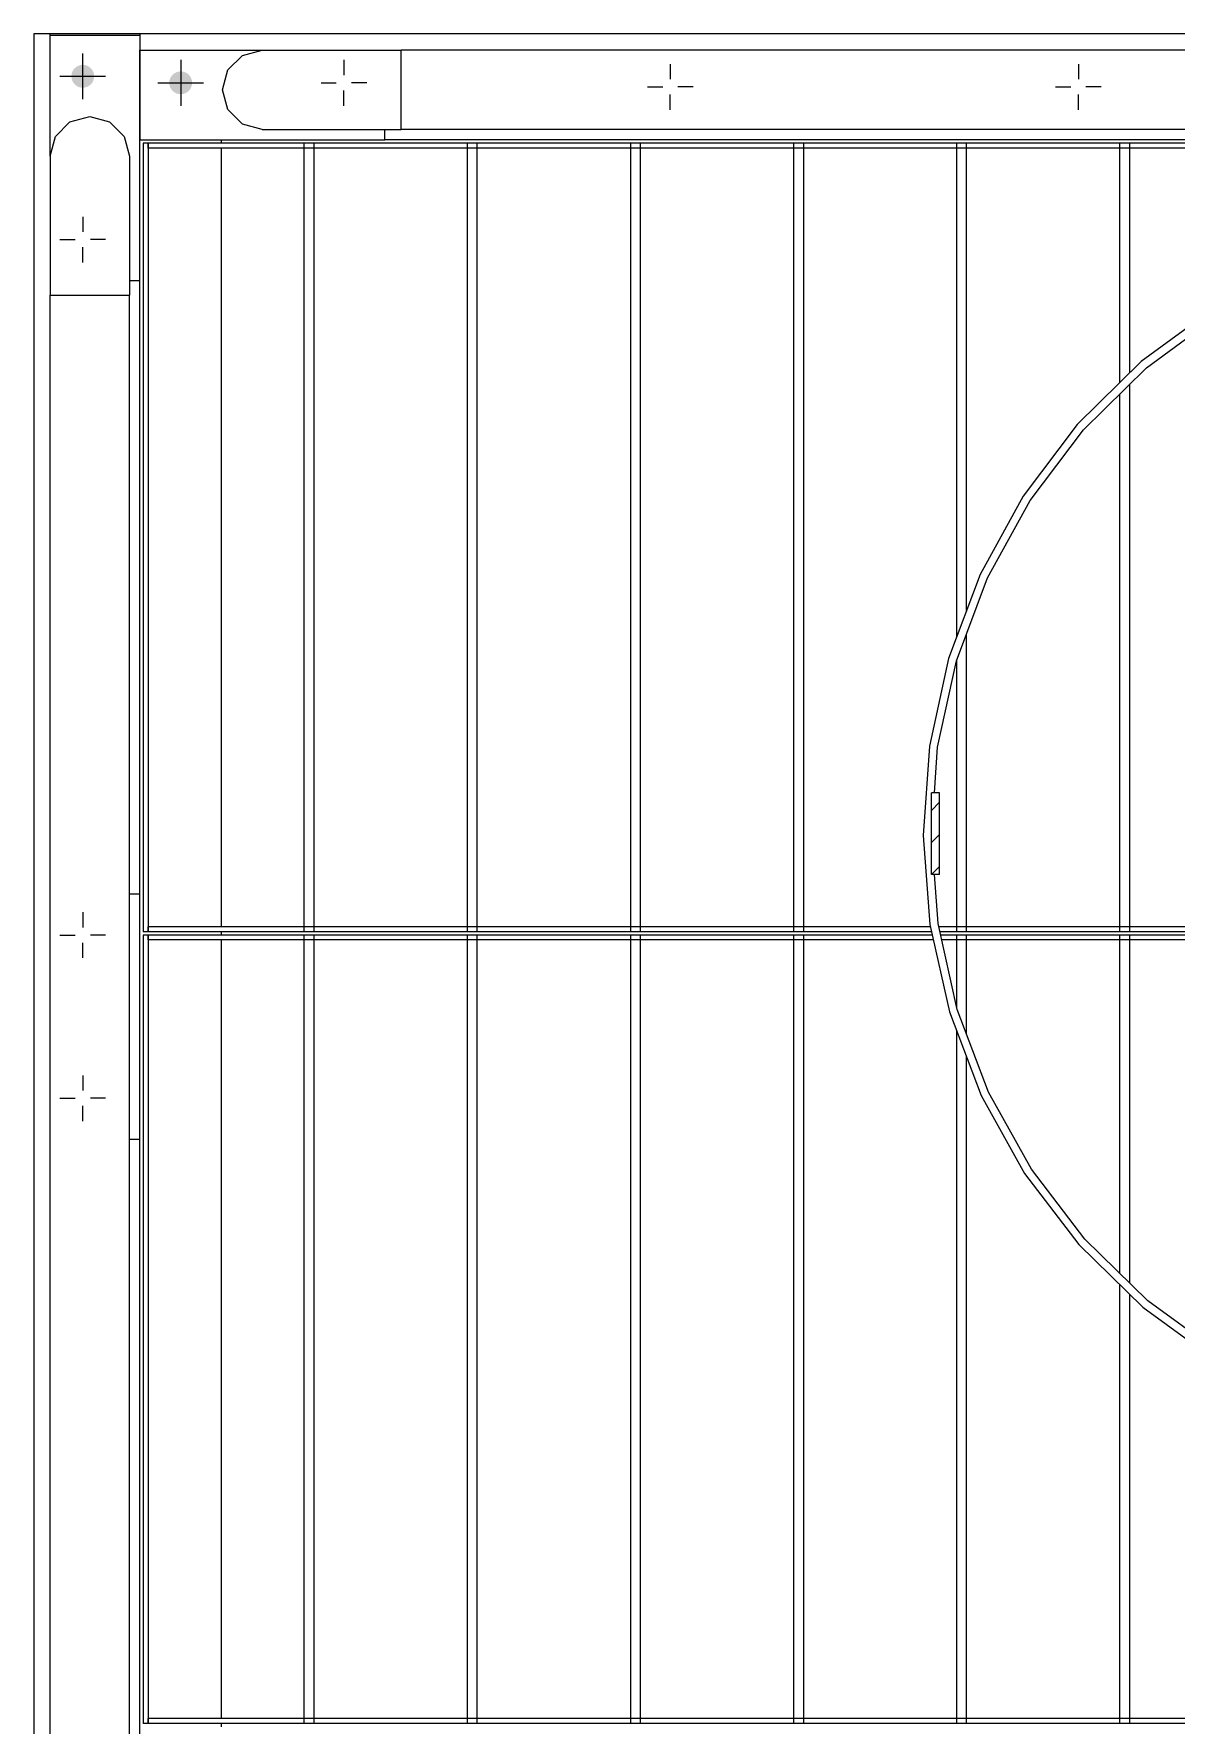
# Model space of a CAD drawing. Header units: millimetres. Extents: x -153298 to 620751, y -313239 to 250031.
# Drawn here: x -3449 to -2749, y 143706 to 144742 of the extents above; entities that cross this region are included whole.
import ezdxf

# ---------------------------------------------------------------- set-up
doc = ezdxf.new("R2010")
doc.units = ezdxf.units.MM
doc.linetypes.add('XKITLINE00', pattern=[0])
doc.layers.add('000 - EXISTING_BUILDING_MAIN_COLOR_1', color=1, linetype='Continuous')
doc.layers.add('000 - EXISTING_BUILDING_MAIN_COLOR_251', color=251, linetype='Continuous')

# ---------------------------------------------------------------- blocks, each defined once
blk = doc.blocks.new('*A119118')
at = {"layer": '000 - EXISTING_BUILDING_MAIN_COLOR_251', "linetype": 'XKITLINE00', "lineweight": 0}
for p, q in [((185.60004, 172.664048), (185.56004, 172.704048)), ((185.56004, 172.704048), (185.56004, 172.704048)), ((185.757194, 172.664048), (185.717194, 172.704048)), ((185.914349, 172.664048), (185.874349, 172.704048))]:
    blk.add_line(p, q, dxfattribs=at)
blk = doc.blocks.new('*A653642')
at = {"layer": '000 - EXISTING_BUILDING_MAIN_COLOR_1', "linetype": 'XKITLINE00', "lineweight": 0}
for p, q in [((166.943982, 177.024009), (188.399982, 177.024009)), ((188.399982, 177.024009), (188.399982, 176.635209)), ((166.943982, 176.635209), (188.399982, 176.635209))]:
    blk.add_line(p, q, dxfattribs=at)
blk = doc.blocks.new('*A655644')
at = {"layer": '000 - EXISTING_BUILDING_MAIN_COLOR_1', "linetype": 'XKITLINE00', "lineweight": 0}
for p, q in [((189.211152, 168.051102), (189.211152, 175.304018)), ((189.211152, 175.304018), (189.599952, 175.304018)), ((189.599952, 168.051102), (189.599952, 175.304018))]:
    blk.add_line(p, q, dxfattribs=at)
blk = doc.blocks.new('*A662651')
at = {"layer": '000 - EXISTING_BUILDING_MAIN_COLOR_1', "linetype": 'XKITLINE00', "lineweight": 0}
for p, q in [((189.679949, 177.104009), (165.679952, 177.104009)), ((189.679949, 177.024009), (189.679949, 177.104009)), ((189.0799, 177.024009), (189.679949, 177.024009))]:
    blk.add_line(p, q, dxfattribs=at)
blk = doc.blocks.new('*A663652')
at = {"layer": '000 - EXISTING_BUILDING_MAIN_COLOR_1', "linetype": 'XKITLINE00', "lineweight": 0}
for p, q in [((189.679949, 176.584009), (189.679949, 177.024009)), ((178.263822, 176.584009), (184.263822, 176.584009)), ((185.463822, 176.584009), (188.471822, 176.584009))]:
    blk.add_line(p, q, dxfattribs=at)
blk = doc.blocks.new('*A686675')
at = {"layer": '000 - EXISTING_BUILDING_MAIN_COLOR_251', "linetype": 'XKITLINE00', "lineweight": 0}
for p, q in [((189.14397, 175.780009), (185.27997, 175.780009)), ((185.27997, 175.732009), (185.27997, 175.780009)), ((189.14397, 175.732009), (185.27997, 175.732009)), ((189.14397, 175.732009), (189.14397, 175.780009))]:
    blk.add_line(p, q, dxfattribs=at)
blk = doc.blocks.new('*A687676')
at = {"layer": '000 - EXISTING_BUILDING_MAIN_COLOR_1', "linetype": 'XKITLINE00', "lineweight": 0}
for p, q in [((189.14397, 176.568009), (185.27997, 176.568009)), ((185.27997, 176.544009), (185.27997, 176.568009)), ((189.14397, 176.544009), (185.27997, 176.544009)), ((189.14397, 176.544009), (189.14397, 176.568009))]:
    blk.add_line(p, q, dxfattribs=at)
blk = doc.blocks.new('*A688677')
at = {"layer": '000 - EXISTING_BUILDING_MAIN_COLOR_1', "linetype": 'XKITLINE00', "lineweight": 0}
for p, q in [((184.263822, 176.635209), (184.263822, 176.584009)), ((185.463822, 176.584009), (185.463822, 176.635209)), ((184.263822, 176.584009), (185.463822, 176.584009))]:
    blk.add_line(p, q, dxfattribs=at)
blk = doc.blocks.new('*A693682')
at = {"layer": '000 - EXISTING_BUILDING_MAIN_COLOR_1', "linetype": 'XKITLINE00', "lineweight": 0}
for p, q in [((189.159949, 171.220018), (189.159949, 175.384018)), ((189.159949, 168.051102), (189.159949, 170.020018))]:
    blk.add_line(p, q, dxfattribs=at)
blk = doc.blocks.new('*A695684')
at = {"layer": '000 - EXISTING_BUILDING_MAIN_COLOR_1', "linetype": 'XKITLINE00', "lineweight": 0}
for p, q in [((189.237165, 176.081218), (189.30832, 176.152373)), ((189.30832, 176.152373), (189.40552, 176.178418)), ((189.40552, 176.178418), (189.50272, 176.152373)), ((189.50272, 176.152373), (189.573875, 176.081218)), ((189.21112, 175.984018), (189.237165, 176.081218)), ((189.573875, 176.081218), (189.59992, 175.984018)), ((189.21112, 175.984018), (189.21112, 175.304018)), ((189.59992, 175.984018), (189.59992, 175.304018)), ((189.21112, 175.304018), (189.59992, 175.304018))]:
    blk.add_line(p, q, dxfattribs=at)
blk = doc.blocks.new('*A696685')
at = {"layer": '000 - EXISTING_BUILDING_MAIN_COLOR_1', "linetype": 'XKITLINE00', "lineweight": 0}
for p, q in [((189.59992, 176.584018), (189.15992, 176.584018)), ((189.15992, 176.584018), (189.15992, 175.384018)), ((189.15992, 175.384018), (189.211152, 175.384018))]:
    blk.add_line(p, q, dxfattribs=at)
blk = doc.blocks.new('*A697686')
at = {"layer": '000 - EXISTING_BUILDING_MAIN_COLOR_1', "linetype": 'XKITLINE00', "lineweight": 0}
for p, q in [((189.671822, 176.584009), (189.671822, 177.024009)), ((188.471822, 176.635178), (188.471822, 176.584009)), ((188.471822, 176.584009), (189.599949, 176.584009))]:
    blk.add_line(p, q, dxfattribs=at)
blk = doc.blocks.new('*A698687')
at = {"layer": '000 - EXISTING_BUILDING_MAIN_COLOR_1', "linetype": 'XKITLINE00', "lineweight": 0}
for p, q in [((189.080018, 177.023978), (188.400018, 177.023978)), ((188.400018, 177.023978), (188.400018, 176.635178)), ((189.080018, 177.023978), (189.177218, 176.997933)), ((189.177218, 176.997933), (189.248373, 176.926778)), ((189.248373, 176.926778), (189.274418, 176.829578)), ((189.274418, 176.829578), (189.248373, 176.732378)), ((189.248373, 176.732378), (189.177218, 176.661222)), ((189.080018, 176.635178), (188.400018, 176.635178)), ((189.177218, 176.661222), (189.080018, 176.635178))]:
    blk.add_line(p, q, dxfattribs=at)
blk = doc.blocks.new('*A703692')
at = {"layer": '000 - EXISTING_BUILDING_MAIN_COLOR_1', "linetype": 'XKITLINE00', "lineweight": 0}
for p, q in [((185.26397, 176.568009), (181.39997, 176.568009)), ((181.39997, 176.544009), (181.39997, 176.568009)), ((185.26397, 176.544009), (181.39997, 176.544009)), ((185.26397, 176.544009), (185.26397, 176.568009))]:
    blk.add_line(p, q, dxfattribs=at)
blk = doc.blocks.new('*A704693')
at = {"layer": '000 - EXISTING_BUILDING_MAIN_COLOR_251', "linetype": 'XKITLINE00', "lineweight": 0}
for p, q in [((189.14397, 174.980009), (185.27997, 174.980009)), ((185.27997, 174.932009), (185.27997, 174.980009)), ((189.14397, 174.932009), (189.14397, 174.980009)), ((189.14397, 174.932009), (185.27997, 174.932009))]:
    blk.add_line(p, q, dxfattribs=at)
blk = doc.blocks.new('*A705694')
at = {"layer": '000 - EXISTING_BUILDING_MAIN_COLOR_251', "linetype": 'XKITLINE00', "lineweight": 0}
for p, q in [((189.14397, 174.180009), (185.27997, 174.180009)), ((185.27997, 174.132009), (185.27997, 174.180009)), ((189.14397, 174.132009), (185.27997, 174.132009)), ((189.14397, 174.132009), (189.14397, 174.180009))]:
    blk.add_line(p, q, dxfattribs=at)
blk = doc.blocks.new('*A706695')
at = {"layer": '000 - EXISTING_BUILDING_MAIN_COLOR_251', "linetype": 'XKITLINE00', "lineweight": 0}
for p, q in [((189.14397, 173.380009), (185.27997, 173.380009)), ((185.27997, 173.332009), (185.27997, 173.380009)), ((189.14397, 173.332009), (185.27997, 173.332009)), ((189.14397, 173.332009), (189.14397, 173.380009))]:
    blk.add_line(p, q, dxfattribs=at)
blk = doc.blocks.new('*A707696')
at = {"layer": '000 - EXISTING_BUILDING_MAIN_COLOR_251', "linetype": 'XKITLINE00', "lineweight": 0}
for p, q in [((185.27997, 172.580009), (186.612549, 172.580009)), ((185.27997, 172.532009), (185.27997, 172.580009)), ((186.726181, 172.580009), (189.14397, 172.580009)), ((189.14397, 172.532009), (189.14397, 172.580009)), ((185.27997, 172.532009), (186.740562, 172.532009)), ((186.854194, 172.532009), (189.14397, 172.532009))]:
    blk.add_line(p, q, dxfattribs=at)
blk = doc.blocks.new('*A711700')
at = {"layer": '000 - EXISTING_BUILDING_MAIN_COLOR_251', "linetype": 'XKITLINE00', "lineweight": 0}
for p, q in [((185.751689, 172.744036), (185.314825, 172.711257)), ((186.189834, 172.713525), (185.751689, 172.744036)), ((185.314825, 172.711257), (184.88721, 172.616026)), ((184.898696, 172.57771), (185.320685, 172.671689)), ((185.320685, 172.671689), (185.56004, 172.689648)), ((185.96004, 172.689535), (186.18418, 172.673927)), ((186.18418, 172.673927), (186.607709, 172.581824)), ((186.61901, 172.620194), (186.189834, 172.713525)), ((184.88721, 172.616026), (184.477723, 172.46032)), ((184.494596, 172.424053), (184.898696, 172.57771)), ((186.607709, 172.581824), (187.013545, 172.429651)), ((187.030258, 172.465992), (186.61901, 172.620194)), ((184.477723, 172.46032), (184.094868, 172.247373)), ((184.116779, 172.213909), (184.494596, 172.424053)), ((187.013545, 172.429651), (187.393217, 172.220584)), ((187.414992, 172.254138), (187.030258, 172.465992)), ((184.094868, 172.247373), (183.746596, 171.981608)), ((187.765182, 171.989054), (187.414992, 172.254138)), ((183.77309, 171.951641), (184.116779, 172.213909)), ((187.393217, 172.220584), (187.738799, 171.958988)), ((183.746596, 171.981608), (183.440141, 171.668545)), ((188.073518, 171.676273), (187.765182, 171.989054)), ((183.470667, 171.642696), (183.77309, 171.951641)), ((187.738799, 171.958988), (188.043078, 171.650323)), ((183.440141, 171.668545), (183.181865, 171.314683)), ((188.043078, 171.650323), (188.247995, 171.37141)), ((188.333563, 171.322325), (188.073518, 171.676273)), ((183.21579, 171.293491), (183.470667, 171.642696)), ((183.181865, 171.314683), (182.977134, 170.927373)), ((188.539889, 170.934598), (188.333563, 171.322325)), ((183.084431, 171.044985), (183.21579, 171.293491)), ((188.44692, 171.024379), (188.503312, 170.918407)), ((182.977134, 170.927373), (182.830199, 170.514658)), ((188.503312, 170.918407), (188.649661, 170.510434)), ((188.688189, 170.521185), (188.539889, 170.934598)), ((182.86875, 170.503992), (182.997098, 170.864497)), ((182.830199, 170.514658), (182.74411, 170.085108)), ((182.783795, 170.080094), (182.86875, 170.503992)), ((188.649661, 170.510434), (188.735692, 170.085631)), ((188.775368, 170.090718), (188.688189, 170.521185)), ((182.74411, 170.085108), (182.720657, 169.647645)), ((182.76065, 169.648387), (182.783795, 170.080094)), ((188.735692, 170.085631), (188.759611, 169.652864)), ((188.799605, 169.65218), (188.775368, 170.090718)), ((182.720657, 169.647645), (182.760326, 169.211353)), ((182.799797, 169.217836), (182.76065, 169.648387)), ((188.759611, 169.652864), (188.720917, 169.221166)), ((188.760395, 169.214727), (188.799605, 169.65218)), ((182.760326, 169.211353), (182.862294, 168.785294)), ((182.900423, 168.797383), (182.799797, 169.217836)), ((188.720917, 169.221166), (188.620418, 168.799551)), ((188.658556, 168.78749), (188.760395, 169.214727)), ((182.862294, 168.785294), (183.024442, 168.378315)), ((183.060438, 168.395759), (182.900423, 168.797383)), ((188.620418, 168.799551), (188.460212, 168.396818)), ((188.496214, 168.379387), (188.658556, 168.78749)), ((183.024442, 168.378315), (183.243403, 167.998868)), ((183.068829, 168.381217), (183.060438, 168.395759)), ((188.276758, 167.998938), (188.496214, 168.379387)), ((188.451222, 168.381233), (188.460212, 168.396818)), ((183.243403, 167.998868), (183.514631, 167.654833)), ((183.276518, 168.021304), (183.268752, 168.034762)), ((183.544177, 167.681797), (183.276518, 168.021304)), ((187.975233, 167.681058), (188.243644, 168.021375)), ((188.004769, 167.654083), (188.276758, 167.998938)), ((188.243644, 168.021375), (188.251357, 168.034746)), ((183.56004, 167.664416), (183.544177, 167.681797)), ((187.959358, 167.663676), (187.975233, 167.681058)), ((183.52004, 167.648906), (183.514631, 167.654833)), ((183.52004, 166.424048), (183.52004, 167.648906)), ((183.56004, 166.824048), (183.56004, 167.664416)), ((187.959358, 166.824048), (187.959358, 167.663676)), ((187.999358, 167.648159), (188.004769, 167.654083)), ((187.999358, 166.424048), (187.999358, 167.648159)), ((183.52004, 166.424048), (183.56004, 166.424048)), ((187.960051, 166.424048), (187.999358, 166.424048))]:
    blk.add_line(p, q, dxfattribs=at)
blk = doc.blocks.new('*A715704')
at = {"layer": '000 - EXISTING_BUILDING_MAIN_COLOR_251', "linetype": 'XKITLINE00', "lineweight": 0}
for p, q in [((185.56004, 172.664048), (185.56004, 172.704048)), ((185.56004, 172.704048), (185.96004, 172.704048)), ((185.56004, 172.664048), (185.96004, 172.664048)), ((185.96004, 172.664048), (185.96004, 172.704048))]:
    blk.add_line(p, q, dxfattribs=at)
blk = doc.blocks.new('*A717706')
at = {"layer": '000 - EXISTING_BUILDING_MAIN_COLOR_1', "linetype": 'XKITLINE00', "lineweight": 0}
for p, q in [((189.11997, 165.367991), (189.11997, 176.544009)), ((189.11997, 176.544009), (189.14397, 176.544009)), ((189.14397, 165.367991), (189.14397, 176.544009)), ((189.11997, 165.367991), (189.14397, 165.367991))]:
    blk.add_line(p, q, dxfattribs=at)
blk = doc.blocks.new('*A718707')
at = {"layer": '000 - EXISTING_BUILDING_MAIN_COLOR_1', "linetype": 'XKITLINE00', "lineweight": 0}
for p, q in [((189.679949, 176.584009), (189.599949, 176.584009)), ((189.599949, 176.584009), (189.599949, 175.983911)), ((189.679949, 168.051102), (189.679949, 176.584009))]:
    blk.add_line(p, q, dxfattribs=at)
blk = doc.blocks.new('*A740728')
at = {"layer": '000 - EXISTING_BUILDING_MAIN_COLOR_251', "linetype": 'XKITLINE00', "lineweight": 0}
for p, q in [((181.38397, 176.184032), (181.39997, 176.184032)), ((181.42397, 176.184032), (185.23997, 176.184032)), ((185.26397, 176.184032), (185.27997, 176.184032)), ((185.30397, 176.184032), (189.11997, 176.184032)), ((189.14397, 176.184032), (189.159952, 176.184032))]:
    blk.add_line(p, q, dxfattribs=at)
blk = doc.blocks.new('*A755743')
at = {"layer": '000 - EXISTING_BUILDING_MAIN_COLOR_251', "linetype": 'XKITLINE00', "lineweight": 0}
for p, q in [((181.39997, 171.780009), (183.549252, 171.780009)), ((181.39997, 171.732009), (181.39997, 171.780009)), ((181.39997, 171.732009), (183.502266, 171.732009)), ((183.558095, 171.732009), (185.26397, 171.732009)), ((183.605082, 171.780009), (185.26397, 171.780009)), ((185.26397, 171.732009), (185.26397, 171.780009))]:
    blk.add_line(p, q, dxfattribs=at)
blk = doc.blocks.new('*A764752')
at = {"layer": '000 - EXISTING_BUILDING_MAIN_COLOR_251', "linetype": 'XKITLINE00', "lineweight": 0}
for p, q in [((185.27997, 171.780009), (187.915234, 171.780009)), ((185.27997, 171.732009), (185.27997, 171.780009)), ((185.27997, 171.732009), (187.962552, 171.732009)), ((187.971256, 171.780009), (189.14397, 171.780009)), ((188.018573, 171.732009), (189.14397, 171.732009)), ((189.14397, 171.732009), (189.14397, 171.780009))]:
    blk.add_line(p, q, dxfattribs=at)
blk = doc.blocks.new('*A784772')
at = {"layer": '000 - EXISTING_BUILDING_MAIN_COLOR_251', "linetype": 'XKITLINE00', "lineweight": 0}
for p, q in [((181.39997, 172.580009), (184.792491, 172.580009)), ((181.39997, 172.532009), (181.39997, 172.580009)), ((184.90902, 172.580009), (185.26397, 172.580009)), ((185.26397, 172.532009), (185.26397, 172.580009)), ((181.39997, 172.532009), (184.666257, 172.532009)), ((184.778508, 172.532009), (185.26397, 172.532009))]:
    blk.add_line(p, q, dxfattribs=at)
blk = doc.blocks.new('*A785773')
at = {"layer": '000 - EXISTING_BUILDING_MAIN_COLOR_251', "linetype": 'XKITLINE00', "lineweight": 0}
for p, q in [((185.26397, 173.380009), (181.39997, 173.380009)), ((181.39997, 173.332009), (181.39997, 173.380009)), ((185.26397, 173.332009), (181.39997, 173.332009)), ((185.26397, 173.332009), (185.26397, 173.380009))]:
    blk.add_line(p, q, dxfattribs=at)
blk = doc.blocks.new('*A786774')
at = {"layer": '000 - EXISTING_BUILDING_MAIN_COLOR_251', "linetype": 'XKITLINE00', "lineweight": 0}
for p, q in [((185.26397, 174.180009), (181.39997, 174.180009)), ((181.39997, 174.132009), (181.39997, 174.180009)), ((185.26397, 174.132009), (181.39997, 174.132009)), ((185.26397, 174.132009), (185.26397, 174.180009))]:
    blk.add_line(p, q, dxfattribs=at)
blk = doc.blocks.new('*A787775')
at = {"layer": '000 - EXISTING_BUILDING_MAIN_COLOR_251', "linetype": 'XKITLINE00', "lineweight": 0}
for p, q in [((185.26397, 174.980009), (181.39997, 174.980009)), ((181.39997, 174.932009), (181.39997, 174.980009)), ((185.26397, 174.932009), (185.26397, 174.980009)), ((185.26397, 174.932009), (181.39997, 174.932009))]:
    blk.add_line(p, q, dxfattribs=at)
blk = doc.blocks.new('*A788776')
at = {"layer": '000 - EXISTING_BUILDING_MAIN_COLOR_251', "linetype": 'XKITLINE00', "lineweight": 0}
for p, q in [((185.26397, 175.780009), (181.39997, 175.780009)), ((181.39997, 175.732009), (181.39997, 175.780009)), ((185.26397, 175.732009), (181.39997, 175.732009)), ((185.26397, 175.732009), (185.26397, 175.780009))]:
    blk.add_line(p, q, dxfattribs=at)
blk = doc.blocks.new('*A789777')
at = {"layer": '000 - EXISTING_BUILDING_MAIN_COLOR_1', "linetype": 'XKITLINE00', "lineweight": 0}
for p, q in [((184.463822, 176.976009), (184.463822, 176.901417)), ((185.263822, 176.976009), (185.263822, 176.901417)), ((184.351822, 176.864009), (184.426414, 176.864009)), ((184.463822, 176.752009), (184.463822, 176.826601)), ((184.575822, 176.864009), (184.50123, 176.864009)), ((185.151822, 176.864009), (185.226414, 176.864009)), ((185.263822, 176.752009), (185.263822, 176.826601)), ((185.375822, 176.864009), (185.30123, 176.864009))]:
    blk.add_line(p, q, dxfattribs=at)
blk = doc.blocks.new('*A792780')
at = {"layer": '000 - EXISTING_BUILDING_MAIN_COLOR_1', "linetype": 'XKITLINE00', "lineweight": 0}
for p, q in [((189.41989, 174.095989), (189.41989, 174.021397)), ((189.30789, 173.983989), (189.382482, 173.983989)), ((189.53189, 173.983989), (189.457298, 173.983989)), ((189.41989, 173.871989), (189.41989, 173.946581)), ((189.41989, 172.095989), (189.41989, 172.021397)), ((189.30789, 171.983989), (189.382482, 171.983989)), ((189.53189, 171.983989), (189.457298, 171.983989)), ((189.41989, 171.871989), (189.41989, 171.946581))]:
    blk.add_line(p, q, dxfattribs=at)
blk = doc.blocks.new('*A799787')
at = {"layer": '000 - EXISTING_BUILDING_MAIN_COLOR_1'}
blk.add_hatch(color=256, dxfattribs=at).paths.add_polyline_path([(189.429, 176.3291), (189.4185, 176.3323), (189.4088, 176.3375), (189.4003, 176.3444), (189.3934, 176.3529), (189.3882, 176.3626), (189.385, 176.3731), (189.3839, 176.384), (189.385, 176.3949), (189.3882, 176.4054), (189.3934, 176.4151), (189.4003, 176.4236), (189.4088, 176.4306), (189.4185, 176.4358), (189.429, 176.4389), (189.4399, 176.44), (189.4508, 176.4389), (189.4614, 176.4358), (189.471, 176.4306), (189.4795, 176.4236), (189.4865, 176.4151), (189.4917, 176.4054), (189.4948, 176.3949), (189.4959, 176.384), (189.4948, 176.3731), (189.4917, 176.3626), (189.4865, 176.3529), (189.4795, 176.3444), (189.471, 176.3375), (189.4614, 176.3323), (189.4508, 176.3291), (189.4399, 176.328)], flags=17)
at = {"layer": '000 - EXISTING_BUILDING_MAIN_COLOR_1', "linetype": 'XKITLINE00', "lineweight": 0}
for p, q in [((189.4399, 176.496), (189.4399, 176.272)), ((189.5519, 176.384), (189.3279, 176.384)), ((189.4399, 175.696), (189.4399, 175.6214)), ((189.3279, 175.584), (189.4025, 175.584)), ((189.4399, 175.472), (189.4399, 175.5466)), ((189.5519, 175.584), (189.4773, 175.584))]:
    blk.add_line(p, q, dxfattribs=at)
blk = doc.blocks.new('*A800788')
at = {"layer": '000 - EXISTING_BUILDING_MAIN_COLOR_1'}
blk.add_hatch(color=256, dxfattribs=at).paths.add_polyline_path([(189.5267, 176.8531), (189.5236, 176.8426), (189.5184, 176.8329), (189.5114, 176.8244), (189.5029, 176.8174), (189.4933, 176.8123), (189.4827, 176.8091), (189.4718, 176.808), (189.4609, 176.8091), (189.4504, 176.8123), (189.4407, 176.8174), (189.4322, 176.8244), (189.4253, 176.8329), (189.4201, 176.8426), (189.4169, 176.8531), (189.4158, 176.864), (189.4169, 176.8749), (189.4201, 176.8854), (189.4253, 176.8951), (189.4322, 176.9036), (189.4407, 176.9106), (189.4504, 176.9157), (189.4609, 176.9189), (189.4718, 176.92), (189.4827, 176.9189), (189.4933, 176.9157), (189.5029, 176.9106), (189.5114, 176.9036), (189.5184, 176.8951), (189.5236, 176.8854), (189.5267, 176.8749), (189.5278, 176.864)], flags=17)
at = {"layer": '000 - EXISTING_BUILDING_MAIN_COLOR_1', "linetype": 'XKITLINE00', "lineweight": 0}
for p, q in [((188.6718, 176.976), (188.6718, 176.9014)), ((189.4718, 176.976), (189.4718, 176.752)), ((188.5598, 176.864), (188.6344, 176.864)), ((188.6718, 176.752), (188.6718, 176.8266)), ((188.7838, 176.864), (188.7092, 176.864)), ((189.3598, 176.864), (189.5838, 176.864))]:
    blk.add_line(p, q, dxfattribs=at)
blk = doc.blocks.new('*A825813')
at = {"layer": '000 - EXISTING_BUILDING_MAIN_COLOR_251', "linetype": 'XKITLINE00', "lineweight": 0}
for p, q in [((185.27997, 172.703495), (185.27997, 176.544009)), ((185.27997, 176.544009), (185.30397, 176.544009)), ((185.30397, 172.70884), (185.30397, 176.544009)), ((185.27997, 166.760048), (185.27997, 172.662621)), ((185.30397, 166.760048), (185.30397, 172.667966)), ((185.27997, 165.367991), (185.27997, 166.488048)), ((185.30397, 165.367991), (185.30397, 166.488048)), ((185.27997, 165.367991), (185.30397, 165.367991))]:
    blk.add_line(p, q, dxfattribs=at)
blk = doc.blocks.new('*A826814')
at = {"layer": '000 - EXISTING_BUILDING_MAIN_COLOR_251', "linetype": 'XKITLINE00', "lineweight": 0}
for p, q in [((185.23997, 172.694586), (185.23997, 176.544009)), ((185.23997, 176.544009), (185.26397, 176.544009)), ((185.26397, 172.699931), (185.26397, 176.544009)), ((185.23997, 166.760048), (185.23997, 172.653713)), ((185.26397, 166.760048), (185.26397, 172.659058)), ((185.23997, 165.367991), (185.23997, 166.488048)), ((185.26397, 165.367991), (185.26397, 166.488048)), ((185.23997, 165.367991), (185.26397, 165.367991))]:
    blk.add_line(p, q, dxfattribs=at)
blk = doc.blocks.new('*A827815')
at = {"layer": '000 - EXISTING_BUILDING_MAIN_COLOR_251', "linetype": 'XKITLINE00', "lineweight": 0}
for p, q in [((181.39997, 165.367991), (181.39997, 176.544009)), ((181.39997, 176.544009), (181.42397, 176.544009)), ((181.42397, 165.367991), (181.42397, 176.544009)), ((181.39997, 165.367991), (181.42397, 165.367991))]:
    blk.add_line(p, q, dxfattribs=at)
blk = doc.blocks.new('W-1-PP19-ST-ENT1-1_20260610-011831_LOPF_ST')
at = {"layer": '000 - EXISTING_BUILDING_MAIN_COLOR_1', "lineweight": 0, "xscale": 125, "yscale": 125, "zscale": 125}
for name in ['*A662651', '*A663652', '*A653642', '*A789777', '*A698687', '*A697686', '*A800788', '*A688677', '*A703692', '*A687676', '*A717706', '*A696685', '*A718707', '*A799787', '*A695684', '*A693682', '*A655644', '*A792780']:
    blk.add_blockref(name, (-21035, -16515), dxfattribs=at)
at = {"layer": '000 - EXISTING_BUILDING_MAIN_COLOR_251', "lineweight": 0, "xscale": 125, "yscale": 125, "zscale": 125}
for name in ['*A827815', '*A826814', '*A825813', '*A740728', '*A788776', '*A686675', '*A787775', '*A704693', '*A786774', '*A705694', '*A785773', '*A706695', '*A711700', '*A119118', '*A715704', '*A784772', '*A707696', '*A755743', '*A764752']:
    blk.add_blockref(name, (-21035, -16515), dxfattribs=at)

msp = doc.modelspace()

# ---------------------------------------------------------------- block references
at = {"color": 6, "rotation": 90}
msp.add_blockref('W-1-PP19-ST-ENT1-1_20260610-011831_LOPF_ST', (2173.8173, 142066.7222), dxfattribs=at)

doc.saveas('drawing.dxf')
